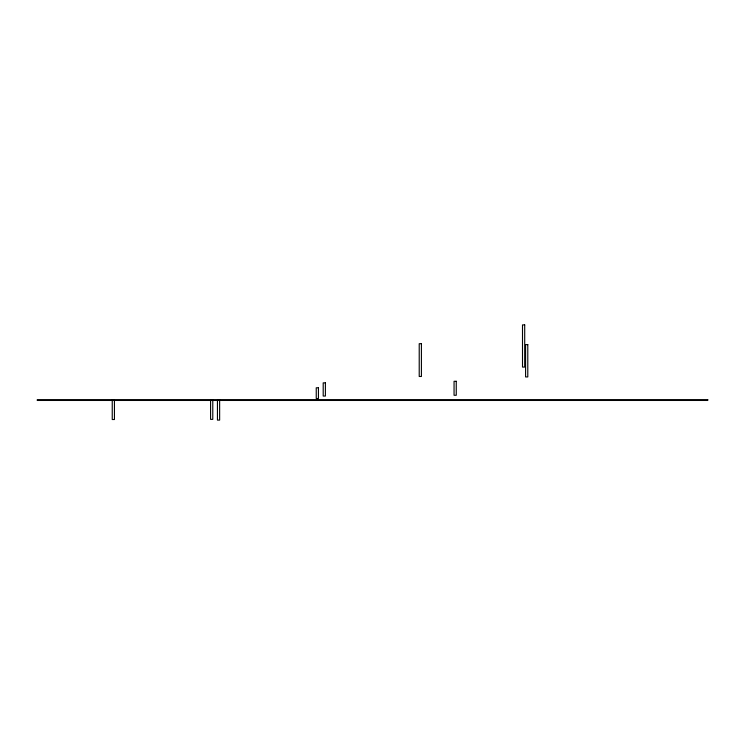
<?xml version="1.0" encoding="UTF-8"?>
<svg xmlns="http://www.w3.org/2000/svg" width="745" height="745" viewBox="0 0 745 745"><rect width="100%" height="100%" fill="white"/><g stroke="black" fill="none" stroke-linecap="round" stroke-linejoin="round"><path stroke-width="1.12" d="M524.704 324.904L522.506 324.904L522.506 367.071L524.704 367.071L524.704 324.904M421.409 343.706L419.221 343.706L419.221 376.476L421.409 376.476L421.409 343.706M527.786 344.609L525.588 344.609L525.588 376.933L527.786 376.933L527.786 344.609M456.257 381.291L454.059 381.291L454.059 395.269L456.257 395.269L456.257 381.291M325.397 382.865L323.2 382.865L323.2 396.051L325.397 396.051L325.397 382.865M318.432 387.791L316.243 387.791L316.243 398.519L318.432 398.519L318.432 387.791M707.75 399.72L37.25 399.72L37.25 400.456L707.75 400.456L707.75 399.72M114.441 400.093L112.244 400.093L112.244 419.519L114.441 419.519L114.441 400.093M212.781 400.093L210.584 400.093L210.584 419.37L212.781 419.37L212.781 400.093M219.635 400.093L217.447 400.093L217.447 420.096L219.635 420.096L219.635 400.093"/></g></svg>
